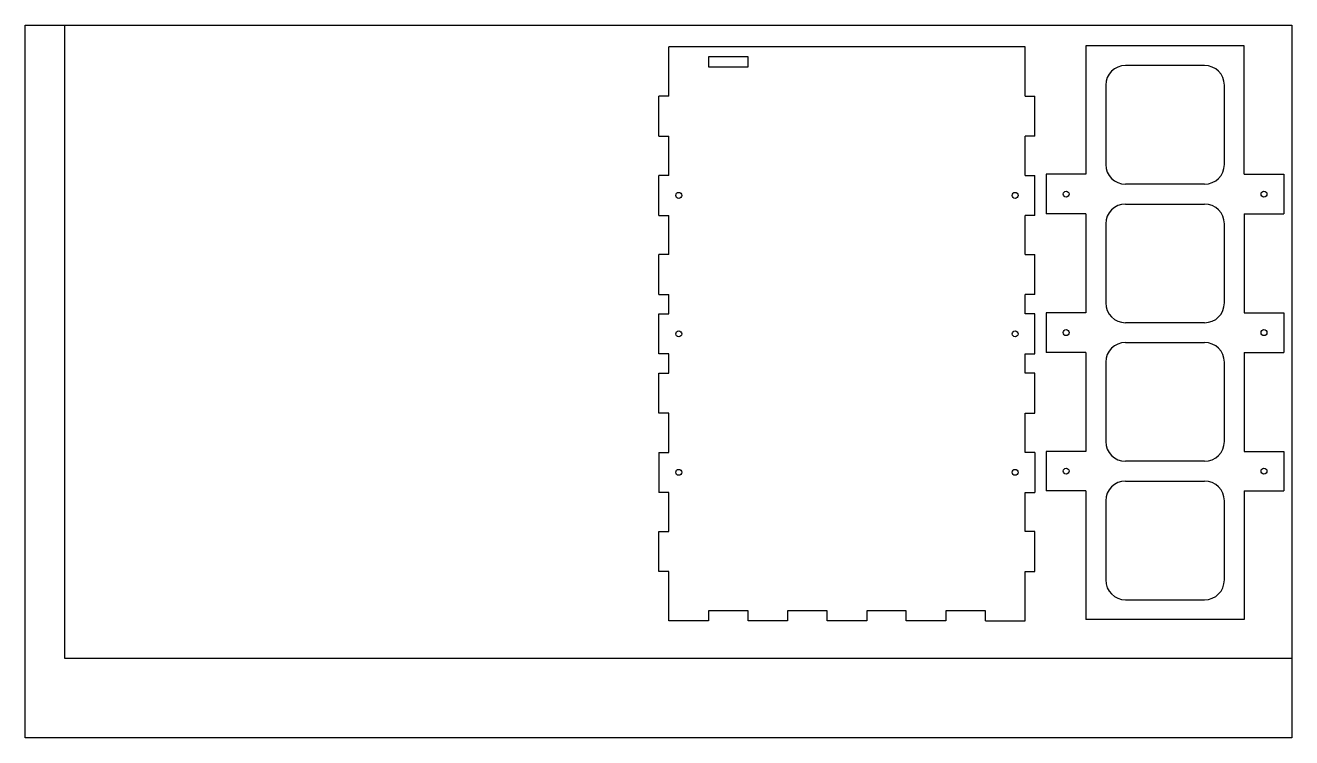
# Model space of a CAD drawing. Header units: inches. Extents: x 0 to 32, y -18 to 0.
import ezdxf

# ---------------------------------------------------------------- set-up
doc = ezdxf.new("R2010")
doc.units = ezdxf.units.IN
doc.header["$MEASUREMENT"] = 0

msp = doc.modelspace()

# ---------------------------------------------------------------- linework, layer by layer
for p, q in [((1, -16), (1, 0)), ((32, 0), (32, -16)), ((32, -16), (1, -16))]:
    msp.add_line(p, q)
at = {"color": 1}
for p, q in [((25.262, -0.547), (16.262, -0.547)), ((16.262, -1.792), (16.262, -0.547)), ((25.262, -1.792), (25.262, -0.547)), ((30.8, -0.515), (26.8, -0.515)), ((26.8, -0.515), (26.8, -3.765)), ((30.8, -3.765), (30.8, -0.515)), ((17.262, -0.797), (17.262, -1.047)), ((18.262, -0.797), (17.262, -0.797)), ((18.262, -1.047), (18.262, -0.797)), ((17.262, -1.047), (18.262, -1.047)), ((29.8, -1.015), (27.8, -1.015)), ((27.3, -1.515), (27.3, -3.515)), ((30.3, -3.515), (30.3, -1.515)), ((16.262, -1.792), (16.012, -1.792)), ((16.012, -2.802), (16.012, -1.792)), ((25.262, -1.792), (25.512, -1.792)), ((25.512, -2.802), (25.512, -1.792)), ((16.012, -2.802), (16.262, -2.802)), ((16.262, -3.792), (16.262, -2.802)), ((25.512, -2.802), (25.262, -2.802)), ((25.262, -3.792), (25.262, -2.802)), ((16.262, -3.792), (16.012, -3.792)), ((16.012, -4.802), (16.012, -3.792)), ((25.262, -3.792), (25.512, -3.792)), ((25.512, -4.802), (25.512, -3.792)), ((26.8, -3.765), (25.8, -3.765)), ((25.8, -3.765), (25.8, -4.765)), ((30.8, -3.765), (31.8, -3.765)), ((31.8, -3.765), (31.8, -4.765)), ((29.8, -4.015), (27.8, -4.015)), ((26.8, -4.765), (25.8, -4.765)), ((26.8, -4.765), (26.8, -7.265)), ((27.8, -4.515), (29.8, -4.515)), ((30.8, -4.765), (30.8, -7.265)), ((30.8, -4.765), (31.8, -4.765)), ((16.012, -4.802), (16.262, -4.802)), ((16.262, -5.792), (16.262, -4.802)), ((25.512, -4.802), (25.262, -4.802)), ((25.262, -5.792), (25.262, -4.802)), ((27.3, -5.015), (27.3, -7.015)), ((30.3, -7.015), (30.3, -5.015)), ((16.262, -5.792), (16.012, -5.792)), ((16.012, -6.802), (16.012, -5.792)), ((25.262, -5.792), (25.512, -5.792)), ((25.512, -6.802), (25.512, -5.792)), ((16.012, -6.802), (16.262, -6.802)), ((16.262, -7.292), (16.262, -6.802)), ((25.512, -6.802), (25.262, -6.802)), ((25.262, -7.292), (25.262, -6.802)), ((16.012, -7.292), (16.262, -7.292)), ((16.012, -8.302), (16.012, -7.292)), ((25.512, -7.292), (25.262, -7.292)), ((25.512, -8.302), (25.512, -7.292)), ((26.8, -7.265), (25.8, -7.265)), ((25.8, -7.265), (25.8, -8.265)), ((30.8, -7.265), (31.8, -7.265)), ((31.8, -7.265), (31.8, -8.265)), ((29.8, -7.515), (27.8, -7.515)), ((16.262, -8.302), (16.012, -8.302)), ((16.262, -8.792), (16.262, -8.302)), ((25.262, -8.302), (25.512, -8.302)), ((25.262, -8.792), (25.262, -8.302)), ((26.8, -8.265), (25.8, -8.265)), ((26.8, -8.265), (26.8, -10.765)), ((27.8, -8.015), (29.8, -8.015)), ((30.8, -8.265), (30.8, -10.765)), ((30.8, -8.265), (31.8, -8.265)), ((27.3, -8.515), (27.3, -10.515)), ((30.3, -10.515), (30.3, -8.515)), ((16.012, -8.792), (16.262, -8.792)), ((16.012, -9.802), (16.012, -8.792)), ((25.512, -8.792), (25.262, -8.792)), ((25.512, -9.802), (25.512, -8.792)), ((16.262, -9.802), (16.012, -9.802)), ((16.262, -10.792), (16.262, -9.802)), ((25.262, -9.802), (25.512, -9.802)), ((25.262, -10.792), (25.262, -9.802)), ((16.012, -10.792), (16.262, -10.792)), ((16.012, -10.792), (16.012, -11.802)), ((25.512, -10.792), (25.262, -10.792)), ((25.512, -10.792), (25.512, -11.802)), ((26.8, -10.765), (25.8, -10.765)), ((25.8, -10.765), (25.8, -11.765)), ((30.8, -10.765), (31.8, -10.765)), ((31.8, -10.765), (31.8, -11.765)), ((29.8, -11.015), (27.8, -11.015)), ((27.8, -11.515), (29.8, -11.515)), ((16.262, -11.802), (16.012, -11.802)), ((16.262, -12.792), (16.262, -11.802)), ((25.262, -12.792), (25.262, -11.802)), ((25.262, -11.802), (25.512, -11.802)), ((26.8, -11.765), (25.8, -11.765)), ((26.8, -11.765), (26.8, -15.015)), ((30.8, -11.765), (30.8, -15.015)), ((30.8, -11.765), (31.8, -11.765)), ((27.3, -12.015), (27.3, -14.015)), ((30.3, -14.015), (30.3, -12.015)), ((16.012, -12.792), (16.262, -12.792)), ((16.012, -13.802), (16.012, -12.792)), ((25.512, -12.792), (25.262, -12.792)), ((25.512, -13.802), (25.512, -12.792)), ((16.262, -13.802), (16.012, -13.802)), ((16.262, -15.047), (16.262, -13.802)), ((25.262, -13.802), (25.512, -13.802)), ((25.262, -15.047), (25.262, -13.802)), ((27.8, -14.515), (29.8, -14.515)), ((18.262, -14.797), (17.262, -14.797)), ((17.262, -14.797), (17.262, -15.047)), ((18.262, -15.047), (18.262, -14.797)), ((20.262, -14.797), (19.262, -14.797)), ((19.262, -14.797), (19.262, -15.047)), ((20.262, -15.047), (20.262, -14.797)), ((22.262, -14.797), (21.262, -14.797)), ((21.262, -14.797), (21.262, -15.047)), ((22.262, -15.047), (22.262, -14.797)), ((24.262, -14.797), (23.262, -14.797)), ((23.262, -14.797), (23.262, -15.047)), ((24.262, -15.047), (24.262, -14.797)), ((30.8, -15.015), (26.8, -15.015)), ((17.262, -15.047), (16.262, -15.047)), ((19.262, -15.047), (18.262, -15.047)), ((21.262, -15.047), (20.262, -15.047)), ((23.262, -15.047), (22.262, -15.047)), ((24.262, -15.047), (25.262, -15.047))]:
    msp.add_line(p, q, dxfattribs=at)
msp.add_lwpolyline([(0, 0), (32, 0), (32, -18), (0, -18)], close=True)
for centre in [(16.512, -4.297), (25.012, -4.297), (26.3, -4.265), (31.3, -4.265), (16.512, -7.797), (25.012, -7.797), (26.3, -7.765), (31.3, -7.765), (26.3, -11.265), (31.3, -11.265), (16.512, -11.295), (25.012, -11.295)]:
    msp.add_circle(centre, 0.075, dxfattribs=at)
for centre, start, end in [((27.8, -1.515), 90, 180), ((29.8, -1.515), 0, 90), ((27.8, -3.515), 180, 270), ((29.8, -3.515), 270, 360), ((27.8, -5.015), 90, 180), ((29.8, -5.015), 0, 90), ((27.8, -7.015), 180, 270), ((29.8, -7.015), 270, 360), ((27.8, -8.515), 90, 180), ((29.8, -8.515), 0, 90), ((27.8, -10.515), 180, 270), ((29.8, -10.515), 270, 360), ((27.8, -12.015), 90, 180), ((29.8, -12.015), 0, 90), ((27.8, -14.015), 180, 270), ((29.8, -14.015), 270, 360)]:
    msp.add_arc(centre, 0.5, start, end, dxfattribs=at)

doc.saveas('drawing.dxf')
